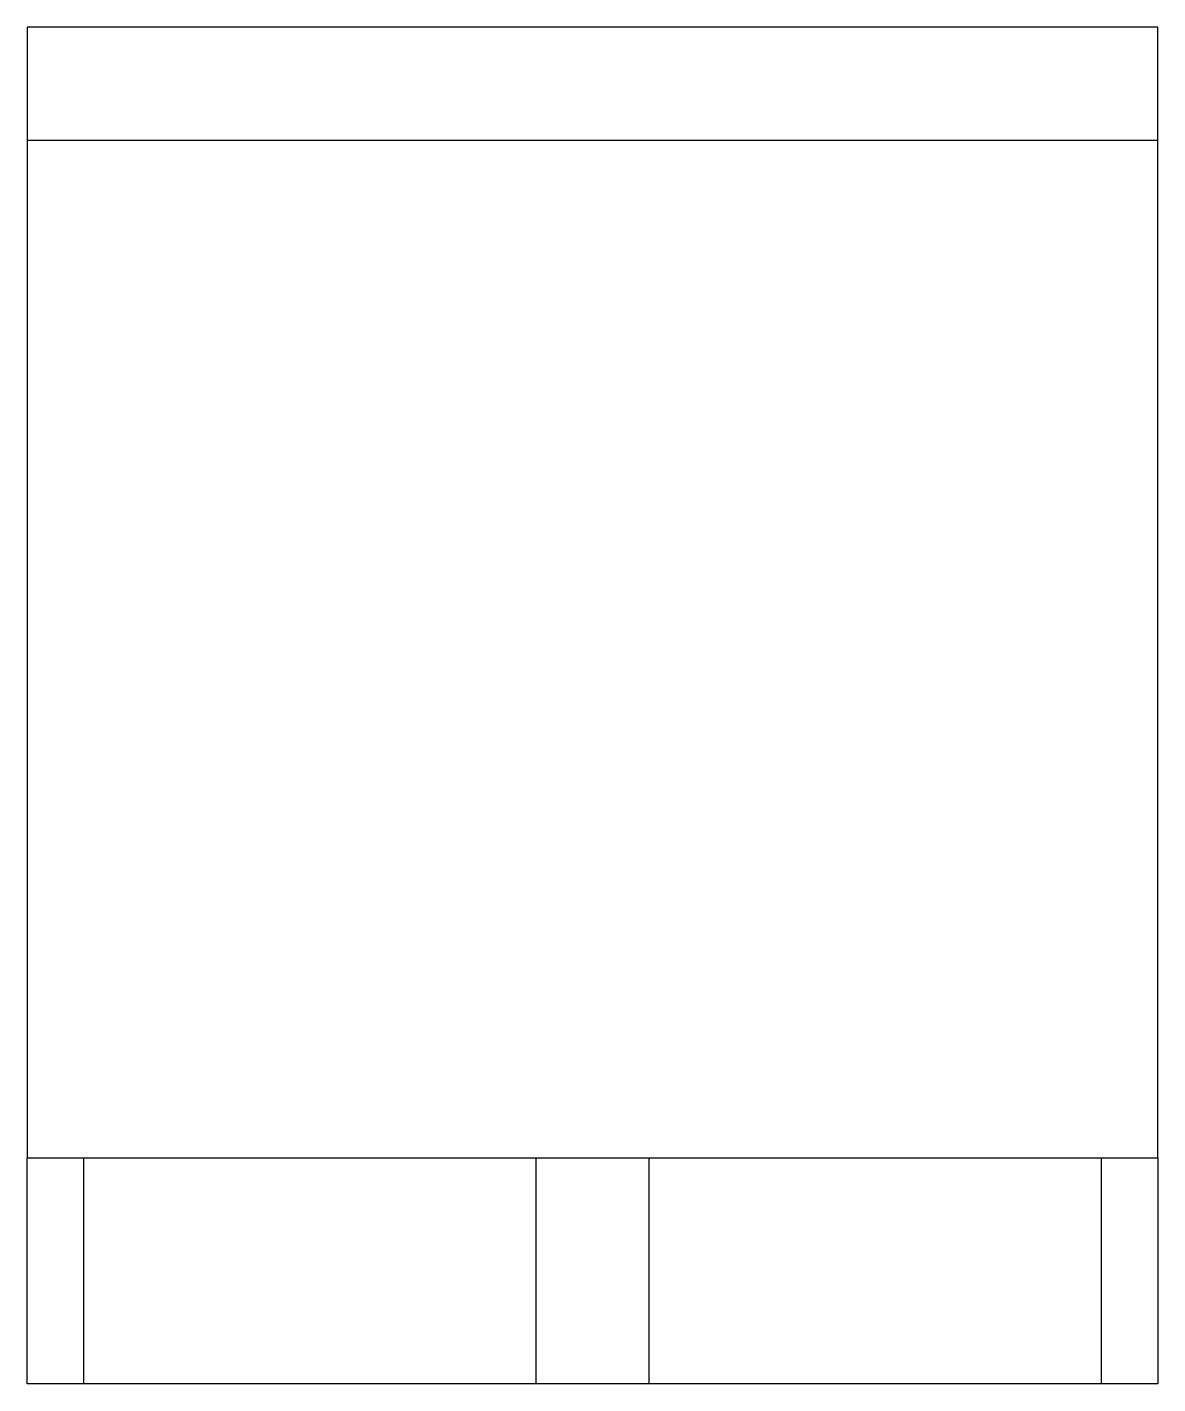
# Model space of a CAD drawing. Header units: millimetres. Extents: x -2.5 to 7.5, y -7 to 5.
import ezdxf

# ---------------------------------------------------------------- set-up
doc = ezdxf.new("R2010")
doc.units = ezdxf.units.MM
doc.layers.get('0').update_dxf_attribs({"color": 13, "true_color": 0xff5454})

msp = doc.modelspace()

# ---------------------------------------------------------------- linework, layer by layer
for p, q in [((-2.5, 5), (-2.5, 4)), ((7.5, 5), (-2.5, 5)), ((7.5, 4), (7.5, 5)), ((-2.5, 4), (-2.5, -5)), ((-2.5, 4), (7.5, 4)), ((7.5, -5), (7.5, 4)), ((-2.5, -5), (-2, -5)), ((-2.5, -7), (-2.5, -5)), ((-2, -7), (-2, -5)), ((-2, -5), (2, -5)), ((2, -5), (2, -7)), ((2, -5), (3, -5)), ((3, -7), (3, -5)), ((3, -5), (7, -5)), ((7, -5), (7, -7)), ((7, -5), (7.5, -5)), ((7.5, -5), (7.5, -7)), ((-2, -7), (-2.5, -7)), ((2, -7), (-2, -7)), ((3, -7), (2, -7)), ((7, -7), (3, -7)), ((7.5, -7), (7, -7))]:
    msp.add_line(p, q)

doc.saveas('drawing.dxf')
